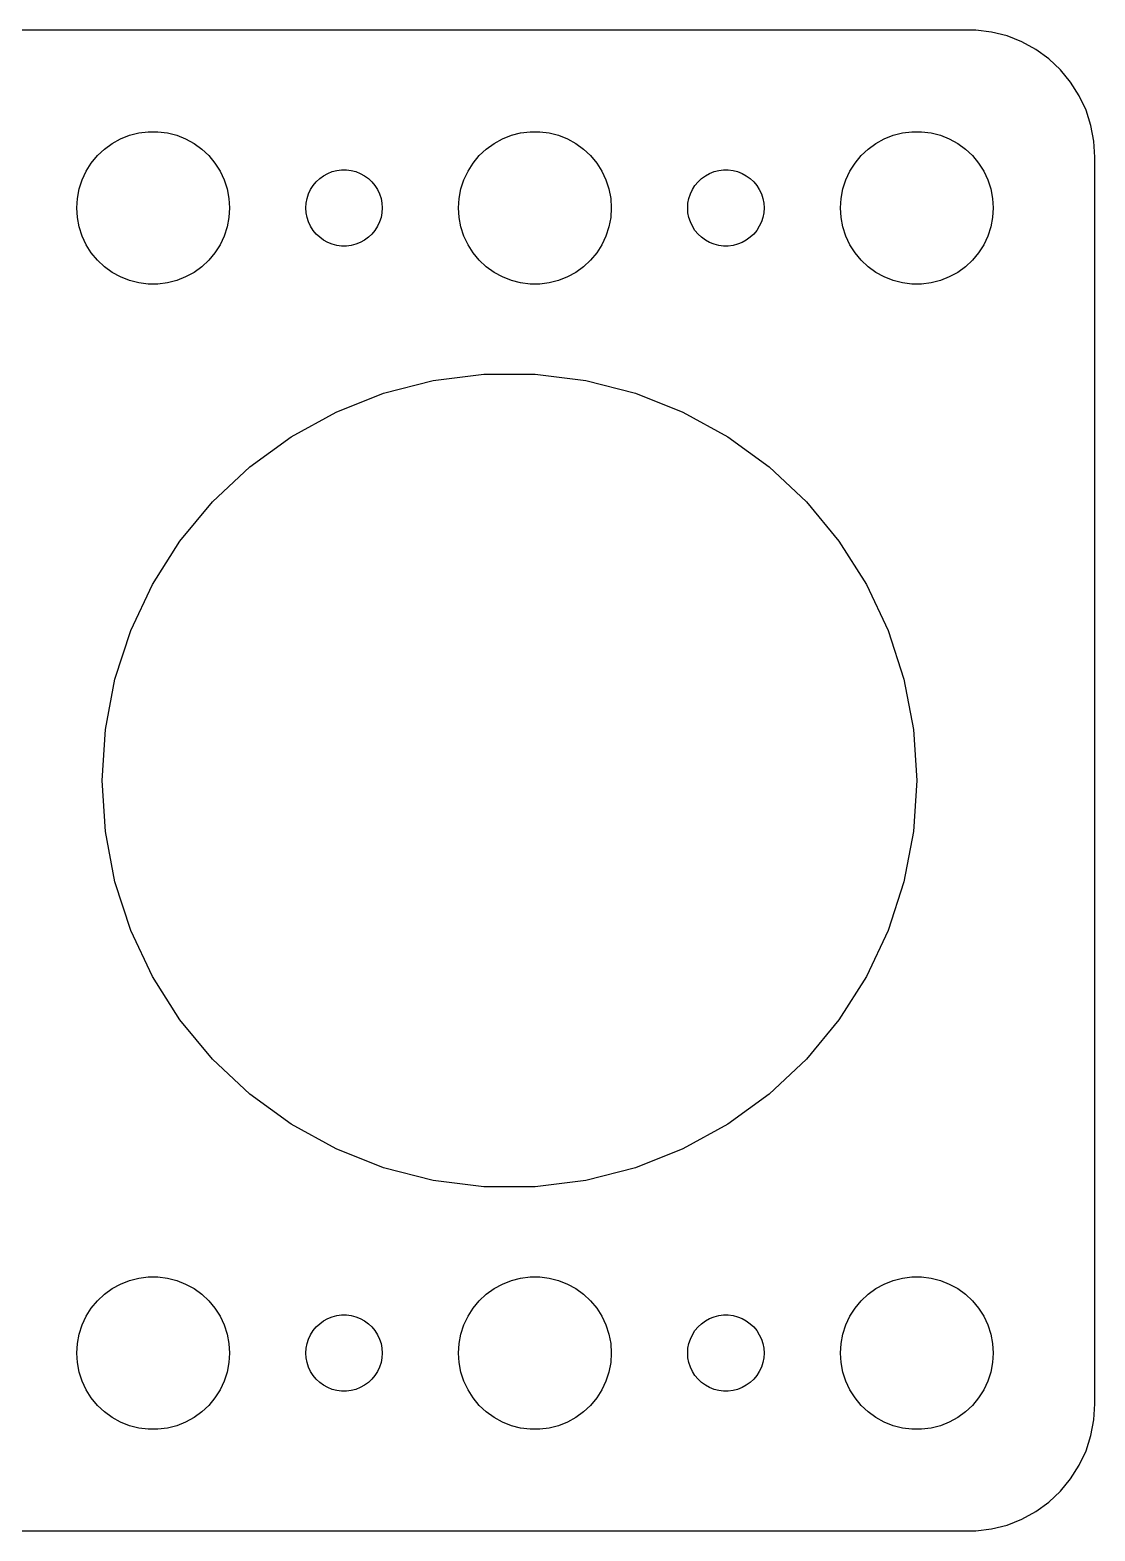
# Model space of a CAD drawing. Header units: metres. Extents: x -97 to 97, y -29 to 29.
# Drawn here: x 55.2 to 97, y -29.5 to 29.5 of the extents above; entities that cross this region are included whole.
import ezdxf

# ---------------------------------------------------------------- set-up
doc = ezdxf.new("R2010")
doc.units = ezdxf.units.M

msp = doc.modelspace()

# ---------------------------------------------------------------- linework, layer by layer
for p, q in [((92.3139, 29.4901), (-92.3139, 29.4901)), ((92.9369, 29.4114), (92.3139, 29.4901)), ((93.5451, 29.2553), (92.9369, 29.4114)), ((94.1289, 29.0241), (93.5451, 29.2553)), ((94.6791, 28.7216), (94.1289, 29.0241)), ((95.1871, 28.3526), (94.6791, 28.7216)), ((95.6448, 27.9227), (95.1871, 28.3526)), ((96.0451, 27.4389), (95.6448, 27.9227)), ((96.3815, 26.9088), (96.0451, 27.4389)), ((96.6489, 26.3406), (96.3815, 26.9088)), ((96.8429, 25.7434), (96.6489, 26.3406)), ((59.0729, 25.3532), (59.4379, 25.4469)), ((59.4379, 25.4469), (59.8116, 25.4941)), ((59.8116, 25.4941), (60.1884, 25.4941)), ((60.1884, 25.4941), (60.5621, 25.4469)), ((60.5621, 25.4469), (60.927, 25.3532)), ((74.073, 25.3532), (74.4379, 25.4469)), ((74.4379, 25.4469), (74.8116, 25.4941)), ((74.8116, 25.4941), (75.1884, 25.4941)), ((75.1884, 25.4941), (75.5621, 25.4469)), ((75.5621, 25.4469), (75.927, 25.3532)), ((89.073, 25.3532), (89.4379, 25.4469)), ((89.4379, 25.4469), (89.8116, 25.4941)), ((89.8116, 25.4941), (90.1884, 25.4941)), ((90.1884, 25.4941), (90.5621, 25.4469)), ((90.5621, 25.4469), (90.927, 25.3532)), ((96.9606, 25.1267), (96.8429, 25.7434)), ((57.8131, 24.5536), (58.0877, 24.8115)), ((58.0877, 24.8115), (58.3925, 25.033)), ((58.3925, 25.033), (58.7227, 25.2145)), ((58.7227, 25.2145), (59.0729, 25.3532)), ((60.927, 25.3532), (61.2773, 25.2145)), ((61.2773, 25.2145), (61.6075, 25.033)), ((61.6075, 25.033), (61.9123, 24.8115)), ((61.9123, 24.8115), (62.1869, 24.5536)), ((72.8131, 24.5536), (73.0877, 24.8115)), ((73.0877, 24.8115), (73.3925, 25.033)), ((73.3925, 25.033), (73.7227, 25.2145)), ((73.7227, 25.2145), (74.073, 25.3532)), ((75.927, 25.3532), (76.2773, 25.2145)), ((76.2773, 25.2145), (76.6075, 25.033)), ((76.6075, 25.033), (76.9123, 24.8115)), ((76.9123, 24.8115), (77.1869, 24.5536)), ((87.8131, 24.5536), (88.0877, 24.8115)), ((88.0877, 24.8115), (88.3925, 25.033)), ((88.3925, 25.033), (88.7227, 25.2145)), ((88.7227, 25.2145), (89.073, 25.3532)), ((90.927, 25.3532), (91.2773, 25.2145)), ((91.2773, 25.2145), (91.6075, 25.033)), ((91.6075, 25.033), (91.9123, 24.8115)), ((91.9123, 24.8115), (92.1869, 24.5536)), ((97, 24.5), (96.9606, 25.1267)), ((57.3711, 23.9453), (57.5729, 24.2634)), ((57.5729, 24.2634), (57.8131, 24.5536)), ((62.1869, 24.5536), (62.427, 24.2634)), ((62.427, 24.2634), (62.6289, 23.9453)), ((72.3711, 23.9453), (72.573, 24.2634)), ((72.573, 24.2634), (72.8131, 24.5536)), ((77.1869, 24.5536), (77.427, 24.2634)), ((77.427, 24.2634), (77.6289, 23.9453)), ((87.3711, 23.9453), (87.573, 24.2634)), ((87.573, 24.2634), (87.8131, 24.5536)), ((92.1869, 24.5536), (92.427, 24.2634)), ((92.427, 24.2634), (92.6289, 23.9453)), ((97, -24.5), (97, 24.5)), ((57.0942, 23.2461), (57.2107, 23.6044)), ((57.2107, 23.6044), (57.3711, 23.9453)), ((62.6289, 23.9453), (62.7893, 23.6044)), ((62.7893, 23.6044), (62.9057, 23.2461)), ((66.4065, 23.5268), (66.5439, 23.6558)), ((66.5439, 23.6558), (66.6963, 23.7665)), ((66.6963, 23.7665), (66.8613, 23.8572)), ((66.8613, 23.8572), (67.0365, 23.9266)), ((67.0365, 23.9266), (67.2189, 23.9734)), ((67.2189, 23.9734), (67.4058, 23.997)), ((67.4058, 23.997), (67.5942, 23.997)), ((67.5942, 23.997), (67.7811, 23.9734)), ((67.7811, 23.9734), (67.9635, 23.9266)), ((67.9635, 23.9266), (68.1387, 23.8572)), ((68.1387, 23.8572), (68.3037, 23.7665)), ((68.3037, 23.7665), (68.4561, 23.6558)), ((68.4561, 23.6558), (68.5934, 23.5268)), ((72.0943, 23.2461), (72.2107, 23.6044)), ((72.2107, 23.6044), (72.3711, 23.9453)), ((77.6289, 23.9453), (77.7893, 23.6044)), ((77.7893, 23.6044), (77.9057, 23.2461)), ((81.4065, 23.5268), (81.5439, 23.6558)), ((81.5439, 23.6558), (81.6963, 23.7665)), ((81.6963, 23.7665), (81.8613, 23.8572)), ((81.8613, 23.8572), (82.0365, 23.9266)), ((82.0365, 23.9266), (82.2189, 23.9734)), ((82.2189, 23.9734), (82.4058, 23.997)), ((82.4058, 23.997), (82.5942, 23.997)), ((82.5942, 23.997), (82.7811, 23.9734)), ((82.7811, 23.9734), (82.9635, 23.9266)), ((82.9635, 23.9266), (83.1387, 23.8572)), ((83.1387, 23.8572), (83.3037, 23.7665)), ((83.3037, 23.7665), (83.4561, 23.6558)), ((83.4561, 23.6558), (83.5934, 23.5268)), ((87.0943, 23.2461), (87.2107, 23.6044)), ((87.2107, 23.6044), (87.3711, 23.9453)), ((92.6289, 23.9453), (92.7893, 23.6044)), ((92.7893, 23.6044), (92.9057, 23.2461)), ((57.0237, 22.876), (57.0942, 23.2461)), ((62.9057, 23.2461), (62.9763, 22.876)), ((66.0471, 22.873), (66.1053, 23.0522)), ((66.1053, 23.0522), (66.1855, 23.2226)), ((66.1855, 23.2226), (66.2865, 23.3817)), ((66.2865, 23.3817), (66.4065, 23.5268)), ((68.5934, 23.5268), (68.7135, 23.3817)), ((68.7135, 23.3817), (68.8145, 23.2226)), ((68.8145, 23.2226), (68.8947, 23.0522)), ((68.8947, 23.0522), (68.9529, 22.873)), ((72.0237, 22.876), (72.0943, 23.2461)), ((77.9057, 23.2461), (77.9763, 22.876)), ((81.0471, 22.873), (81.1053, 23.0522)), ((81.1053, 23.0522), (81.1855, 23.2226)), ((81.1855, 23.2226), (81.2865, 23.3817)), ((81.2865, 23.3817), (81.4065, 23.5268)), ((83.5934, 23.5268), (83.7135, 23.3817)), ((83.7135, 23.3817), (83.8145, 23.2226)), ((83.8145, 23.2226), (83.8947, 23.0522)), ((83.8947, 23.0522), (83.9529, 22.873)), ((87.0237, 22.876), (87.0943, 23.2461)), ((92.9057, 23.2461), (92.9763, 22.876)), ((57, 22.5), (57.0237, 22.876)), ((57.0237, 22.124), (57, 22.5)), ((62.9763, 22.876), (63, 22.5)), ((63, 22.5), (62.9763, 22.124)), ((66, 22.5), (66.0118, 22.688)), ((66.0118, 22.312), (66, 22.5)), ((66.0118, 22.688), (66.0471, 22.873)), ((68.9529, 22.873), (68.9882, 22.688)), ((68.9882, 22.688), (69, 22.5)), ((69, 22.5), (68.9882, 22.312)), ((72, 22.5), (72.0237, 22.876)), ((72.0237, 22.124), (72, 22.5)), ((77.9763, 22.876), (78, 22.5)), ((78, 22.5), (77.9763, 22.124)), ((81, 22.5), (81.0118, 22.688)), ((81.0118, 22.312), (81, 22.5)), ((81.0118, 22.688), (81.0471, 22.873)), ((83.9529, 22.873), (83.9882, 22.688)), ((83.9882, 22.688), (84, 22.5)), ((84, 22.5), (83.9882, 22.312)), ((87, 22.5), (87.0237, 22.876)), ((87.0237, 22.124), (87, 22.5)), ((92.9763, 22.876), (93, 22.5)), ((93, 22.5), (92.9763, 22.124)), ((57.0942, 21.7539), (57.0237, 22.124)), ((62.9763, 22.124), (62.9057, 21.7539)), ((66.0471, 22.127), (66.0118, 22.312)), ((66.1053, 21.9478), (66.0471, 22.127)), ((66.1855, 21.7774), (66.1053, 21.9478)), ((68.8947, 21.9478), (68.8145, 21.7774)), ((68.9529, 22.127), (68.8947, 21.9478)), ((68.9882, 22.312), (68.9529, 22.127)), ((72.0943, 21.7539), (72.0237, 22.124)), ((77.9763, 22.124), (77.9057, 21.7539)), ((81.0471, 22.127), (81.0118, 22.312)), ((81.1053, 21.9478), (81.0471, 22.127)), ((81.1855, 21.7774), (81.1053, 21.9478)), ((83.8947, 21.9478), (83.8145, 21.7774)), ((83.9529, 22.127), (83.8947, 21.9478)), ((83.9882, 22.312), (83.9529, 22.127)), ((87.0943, 21.7539), (87.0237, 22.124)), ((92.9763, 22.124), (92.9057, 21.7539)), ((57.2107, 21.3956), (57.0942, 21.7539)), ((57.3711, 21.0547), (57.2107, 21.3956)), ((62.7893, 21.3956), (62.6289, 21.0547)), ((62.9057, 21.7539), (62.7893, 21.3956)), ((66.2865, 21.6183), (66.1855, 21.7774)), ((66.4065, 21.4732), (66.2865, 21.6183)), ((66.5439, 21.3442), (66.4065, 21.4732)), ((66.6963, 21.2335), (66.5439, 21.3442)), ((66.8613, 21.1427), (66.6963, 21.2335)), ((68.3037, 21.2335), (68.1387, 21.1427)), ((68.4561, 21.3442), (68.3037, 21.2335)), ((68.5934, 21.4732), (68.4561, 21.3442)), ((68.7135, 21.6183), (68.5934, 21.4732)), ((68.8145, 21.7774), (68.7135, 21.6183)), ((72.2107, 21.3956), (72.0943, 21.7539)), ((72.3711, 21.0547), (72.2107, 21.3956)), ((77.7893, 21.3956), (77.6289, 21.0547)), ((77.9057, 21.7539), (77.7893, 21.3956)), ((81.2865, 21.6183), (81.1855, 21.7774)), ((81.4065, 21.4732), (81.2865, 21.6183)), ((81.5439, 21.3442), (81.4065, 21.4732)), ((81.6963, 21.2335), (81.5439, 21.3442)), ((81.8613, 21.1427), (81.6963, 21.2335)), ((83.3037, 21.2335), (83.1387, 21.1427)), ((83.4561, 21.3442), (83.3037, 21.2335)), ((83.5934, 21.4732), (83.4561, 21.3442)), ((83.7135, 21.6183), (83.5934, 21.4732)), ((83.8145, 21.7774), (83.7135, 21.6183)), ((87.2107, 21.3956), (87.0943, 21.7539)), ((87.3711, 21.0547), (87.2107, 21.3956)), ((92.7893, 21.3956), (92.6289, 21.0547)), ((92.9057, 21.7539), (92.7893, 21.3956)), ((57.5729, 20.7366), (57.3711, 21.0547)), ((57.8131, 20.4464), (57.5729, 20.7366)), ((62.427, 20.7366), (62.1869, 20.4464)), ((62.6289, 21.0547), (62.427, 20.7366)), ((67.0365, 21.0734), (66.8613, 21.1427)), ((67.2189, 21.0266), (67.0365, 21.0734)), ((67.4058, 21.003), (67.2189, 21.0266)), ((67.5942, 21.003), (67.4058, 21.003)), ((67.7811, 21.0266), (67.5942, 21.003)), ((67.9635, 21.0734), (67.7811, 21.0266)), ((68.1387, 21.1427), (67.9635, 21.0734)), ((72.573, 20.7366), (72.3711, 21.0547)), ((72.8131, 20.4464), (72.573, 20.7366)), ((77.427, 20.7366), (77.1869, 20.4464)), ((77.6289, 21.0547), (77.427, 20.7366)), ((82.0365, 21.0734), (81.8613, 21.1427)), ((82.2189, 21.0266), (82.0365, 21.0734)), ((82.4058, 21.003), (82.2189, 21.0266)), ((82.5942, 21.003), (82.4058, 21.003)), ((82.7811, 21.0266), (82.5942, 21.003)), ((82.9635, 21.0734), (82.7811, 21.0266)), ((83.1387, 21.1427), (82.9635, 21.0734)), ((87.573, 20.7366), (87.3711, 21.0547)), ((87.8131, 20.4464), (87.573, 20.7366)), ((92.427, 20.7366), (92.1869, 20.4464)), ((92.6289, 21.0547), (92.427, 20.7366)), ((58.0877, 20.1884), (57.8131, 20.4464)), ((58.3925, 19.967), (58.0877, 20.1884)), ((61.9123, 20.1884), (61.6075, 19.967)), ((62.1869, 20.4464), (61.9123, 20.1884)), ((73.0877, 20.1884), (72.8131, 20.4464)), ((73.3925, 19.967), (73.0877, 20.1884)), ((76.9123, 20.1884), (76.6075, 19.967)), ((77.1869, 20.4464), (76.9123, 20.1884)), ((88.0877, 20.1884), (87.8131, 20.4464)), ((88.3925, 19.967), (88.0877, 20.1884)), ((91.9123, 20.1884), (91.6075, 19.967)), ((92.1869, 20.4464), (91.9123, 20.1884)), ((58.7227, 19.7855), (58.3925, 19.967)), ((59.0729, 19.6468), (58.7227, 19.7855)), ((59.4379, 19.5531), (59.0729, 19.6468)), ((59.8116, 19.5059), (59.4379, 19.5531)), ((60.1884, 19.5059), (59.8116, 19.5059)), ((60.5621, 19.5531), (60.1884, 19.5059)), ((60.927, 19.6468), (60.5621, 19.5531)), ((61.2773, 19.7855), (60.927, 19.6468)), ((61.6075, 19.967), (61.2773, 19.7855)), ((73.7227, 19.7855), (73.3925, 19.967)), ((74.073, 19.6468), (73.7227, 19.7855)), ((74.4379, 19.5531), (74.073, 19.6468)), ((74.8116, 19.5059), (74.4379, 19.5531)), ((75.1884, 19.5059), (74.8116, 19.5059)), ((75.5621, 19.5531), (75.1884, 19.5059)), ((75.927, 19.6468), (75.5621, 19.5531)), ((76.2773, 19.7855), (75.927, 19.6468)), ((76.6075, 19.967), (76.2773, 19.7855)), ((88.7227, 19.7855), (88.3925, 19.967)), ((89.073, 19.6468), (88.7227, 19.7855)), ((89.4379, 19.5531), (89.073, 19.6468)), ((89.8116, 19.5059), (89.4379, 19.5531)), ((90.1884, 19.5059), (89.8116, 19.5059)), ((90.5621, 19.5531), (90.1884, 19.5059)), ((90.927, 19.6468), (90.5621, 19.5531)), ((91.2773, 19.7855), (90.927, 19.6468)), ((91.6075, 19.967), (91.2773, 19.7855)), ((71.0019, 15.7166), (72.9953, 15.9684)), ((72.9953, 15.9684), (75.0046, 15.9684)), ((75.0046, 15.9684), (76.9981, 15.7166)), ((69.0557, 15.2169), (71.0019, 15.7166)), ((76.9981, 15.7166), (78.9443, 15.2169)), ((67.1875, 14.4772), (69.0557, 15.2169)), ((78.9443, 15.2169), (80.8125, 14.4772)), ((65.4268, 13.5092), (67.1875, 14.4772)), ((80.8125, 14.4772), (82.5732, 13.5092)), ((63.8012, 12.3282), (65.4268, 13.5092)), ((82.5732, 13.5092), (84.1988, 12.3282)), ((62.3365, 10.9527), (63.8012, 12.3282)), ((84.1988, 12.3282), (85.6635, 10.9527)), ((61.0557, 9.40456), (62.3365, 10.9527)), ((85.6635, 10.9527), (86.9443, 9.40456)), ((59.9791, 7.70805), (61.0557, 9.40456)), ((86.9443, 9.40456), (88.0209, 7.70805)), ((59.1236, 5.88998), (59.9791, 7.70805)), ((88.0209, 7.70805), (88.8764, 5.88998)), ((58.5027, 3.97903), (59.1236, 5.88998)), ((88.8764, 5.88998), (89.4973, 3.97903)), ((58.1262, 2.00533), (58.5027, 3.97903)), ((89.4973, 3.97903), (89.8738, 2.00533)), ((58, 0), (58.1262, 2.00533)), ((89.8738, 2.00533), (90, 0)), ((58.1262, -2.00533), (58, 0)), ((90, 0), (89.8738, -2.00533)), ((58.5027, -3.97903), (58.1262, -2.00533)), ((89.8738, -2.00533), (89.4973, -3.97903)), ((59.1236, -5.88998), (58.5027, -3.97903)), ((89.4973, -3.97903), (88.8764, -5.88998)), ((59.9791, -7.70805), (59.1236, -5.88998)), ((88.8764, -5.88998), (88.0209, -7.70805)), ((61.0557, -9.40456), (59.9791, -7.70805)), ((88.0209, -7.70805), (86.9443, -9.40456)), ((62.3365, -10.9527), (61.0557, -9.40456)), ((86.9443, -9.40456), (85.6635, -10.9527)), ((63.8012, -12.3282), (62.3365, -10.9527)), ((85.6635, -10.9527), (84.1988, -12.3282)), ((65.4268, -13.5092), (63.8012, -12.3282)), ((84.1988, -12.3282), (82.5732, -13.5092)), ((67.1875, -14.4772), (65.4268, -13.5092)), ((82.5732, -13.5092), (80.8125, -14.4772)), ((69.0557, -15.2169), (67.1875, -14.4772)), ((80.8125, -14.4772), (78.9443, -15.2169)), ((71.0019, -15.7166), (69.0557, -15.2169)), ((78.9443, -15.2169), (76.9981, -15.7166)), ((72.9953, -15.9684), (71.0019, -15.7166)), ((76.9981, -15.7166), (75.0046, -15.9684)), ((75.0046, -15.9684), (72.9953, -15.9684)), ((58.0877, -20.1884), (58.3925, -19.967)), ((58.3925, -19.967), (58.7227, -19.7855)), ((58.7227, -19.7855), (59.0729, -19.6468)), ((59.0729, -19.6468), (59.4379, -19.5531)), ((59.4379, -19.5531), (59.8116, -19.5059)), ((59.8116, -19.5059), (60.1884, -19.5059)), ((60.1884, -19.5059), (60.5621, -19.5531)), ((60.5621, -19.5531), (60.927, -19.6468)), ((60.927, -19.6468), (61.2773, -19.7855)), ((61.2773, -19.7855), (61.6075, -19.967)), ((61.6075, -19.967), (61.9123, -20.1884)), ((73.0877, -20.1884), (73.3925, -19.967)), ((73.3925, -19.967), (73.7227, -19.7855)), ((73.7227, -19.7855), (74.073, -19.6468)), ((74.073, -19.6468), (74.4379, -19.5531)), ((74.4379, -19.5531), (74.8116, -19.5059)), ((74.8116, -19.5059), (75.1884, -19.5059)), ((75.1884, -19.5059), (75.5621, -19.5531)), ((75.5621, -19.5531), (75.927, -19.6468)), ((75.927, -19.6468), (76.2773, -19.7855)), ((76.2773, -19.7855), (76.6075, -19.967)), ((76.6075, -19.967), (76.9123, -20.1884)), ((88.0877, -20.1884), (88.3925, -19.967)), ((88.3925, -19.967), (88.7227, -19.7855)), ((88.7227, -19.7855), (89.073, -19.6468)), ((89.073, -19.6468), (89.4379, -19.5531)), ((89.4379, -19.5531), (89.8116, -19.5059)), ((89.8116, -19.5059), (90.1884, -19.5059)), ((90.1884, -19.5059), (90.5621, -19.5531)), ((90.5621, -19.5531), (90.927, -19.6468)), ((90.927, -19.6468), (91.2773, -19.7855)), ((91.2773, -19.7855), (91.6075, -19.967)), ((91.6075, -19.967), (91.9123, -20.1884)), ((57.5729, -20.7366), (57.8131, -20.4464)), ((57.8131, -20.4464), (58.0877, -20.1884)), ((61.9123, -20.1884), (62.1869, -20.4464)), ((62.1869, -20.4464), (62.427, -20.7366)), ((72.573, -20.7366), (72.8131, -20.4464)), ((72.8131, -20.4464), (73.0877, -20.1884)), ((76.9123, -20.1884), (77.1869, -20.4464)), ((77.1869, -20.4464), (77.427, -20.7366)), ((87.573, -20.7366), (87.8131, -20.4464)), ((87.8131, -20.4464), (88.0877, -20.1884)), ((91.9123, -20.1884), (92.1869, -20.4464)), ((92.1869, -20.4464), (92.427, -20.7366)), ((57.2107, -21.3956), (57.3711, -21.0547)), ((57.3711, -21.0547), (57.5729, -20.7366)), ((62.427, -20.7366), (62.6289, -21.0547)), ((62.6289, -21.0547), (62.7893, -21.3956)), ((66.6963, -21.2335), (66.8613, -21.1427)), ((66.8613, -21.1427), (67.0365, -21.0734)), ((67.0365, -21.0734), (67.2189, -21.0266)), ((67.2189, -21.0266), (67.4058, -21.003)), ((67.4058, -21.003), (67.5942, -21.003)), ((67.5942, -21.003), (67.7811, -21.0266)), ((67.7811, -21.0266), (67.9635, -21.0734)), ((67.9635, -21.0734), (68.1387, -21.1427)), ((68.1387, -21.1427), (68.3037, -21.2335)), ((72.2107, -21.3956), (72.3711, -21.0547)), ((72.3711, -21.0547), (72.573, -20.7366)), ((77.427, -20.7366), (77.6289, -21.0547)), ((77.6289, -21.0547), (77.7893, -21.3956)), ((81.6963, -21.2335), (81.8613, -21.1427)), ((81.8613, -21.1427), (82.0365, -21.0734)), ((82.0365, -21.0734), (82.2189, -21.0266)), ((82.2189, -21.0266), (82.4058, -21.003)), ((82.4058, -21.003), (82.5942, -21.003)), ((82.5942, -21.003), (82.7811, -21.0266)), ((82.7811, -21.0266), (82.9635, -21.0734)), ((82.9635, -21.0734), (83.1387, -21.1427)), ((83.1387, -21.1427), (83.3037, -21.2335)), ((87.2107, -21.3956), (87.3711, -21.0547)), ((87.3711, -21.0547), (87.573, -20.7366)), ((92.427, -20.7366), (92.6289, -21.0547)), ((92.6289, -21.0547), (92.7893, -21.3956)), ((57.0237, -22.124), (57.0942, -21.7539)), ((57.0942, -21.7539), (57.2107, -21.3956)), ((62.7893, -21.3956), (62.9057, -21.7539)), ((62.9057, -21.7539), (62.9763, -22.124)), ((66.1053, -21.9478), (66.1855, -21.7774)), ((66.1855, -21.7774), (66.2865, -21.6183)), ((66.2865, -21.6183), (66.4065, -21.4732)), ((66.4065, -21.4732), (66.5439, -21.3442)), ((66.5439, -21.3442), (66.6963, -21.2335)), ((68.3037, -21.2335), (68.4561, -21.3442)), ((68.4561, -21.3442), (68.5934, -21.4732)), ((68.5934, -21.4732), (68.7135, -21.6183)), ((68.7135, -21.6183), (68.8145, -21.7774)), ((68.8145, -21.7774), (68.8947, -21.9478)), ((72.0237, -22.124), (72.0943, -21.7539)), ((72.0943, -21.7539), (72.2107, -21.3956)), ((77.7893, -21.3956), (77.9057, -21.7539)), ((77.9057, -21.7539), (77.9763, -22.124)), ((81.1053, -21.9478), (81.1855, -21.7774)), ((81.1855, -21.7774), (81.2865, -21.6183)), ((81.2865, -21.6183), (81.4065, -21.4732)), ((81.4065, -21.4732), (81.5439, -21.3442)), ((81.5439, -21.3442), (81.6963, -21.2335)), ((83.3037, -21.2335), (83.4561, -21.3442)), ((83.4561, -21.3442), (83.5934, -21.4732)), ((83.5934, -21.4732), (83.7135, -21.6183)), ((83.7135, -21.6183), (83.8145, -21.7774)), ((83.8145, -21.7774), (83.8947, -21.9478)), ((87.0237, -22.124), (87.0943, -21.7539)), ((87.0943, -21.7539), (87.2107, -21.3956)), ((92.7893, -21.3956), (92.9057, -21.7539)), ((92.9057, -21.7539), (92.9763, -22.124)), ((57, -22.5), (57.0237, -22.124)), ((62.9763, -22.124), (63, -22.5)), ((66, -22.5), (66.0118, -22.312)), ((66.0118, -22.312), (66.0471, -22.127)), ((66.0471, -22.127), (66.1053, -21.9478)), ((68.8947, -21.9478), (68.9529, -22.127)), ((68.9529, -22.127), (68.9882, -22.312)), ((68.9882, -22.312), (69, -22.5)), ((72, -22.5), (72.0237, -22.124)), ((77.9763, -22.124), (78, -22.5)), ((81, -22.5), (81.0118, -22.312)), ((81.0118, -22.312), (81.0471, -22.127)), ((81.0471, -22.127), (81.1053, -21.9478)), ((83.8947, -21.9478), (83.9529, -22.127)), ((83.9529, -22.127), (83.9882, -22.312)), ((83.9882, -22.312), (84, -22.5)), ((87, -22.5), (87.0237, -22.124)), ((92.9763, -22.124), (93, -22.5)), ((57.0237, -22.876), (57, -22.5)), ((57.0942, -23.2461), (57.0237, -22.876)), ((62.9763, -22.876), (62.9057, -23.2461)), ((63, -22.5), (62.9763, -22.876)), ((66.0118, -22.688), (66, -22.5)), ((66.0471, -22.873), (66.0118, -22.688)), ((66.1053, -23.0522), (66.0471, -22.873)), ((68.9529, -22.873), (68.8947, -23.0522)), ((68.9882, -22.688), (68.9529, -22.873)), ((69, -22.5), (68.9882, -22.688)), ((72.0237, -22.876), (72, -22.5)), ((72.0943, -23.2461), (72.0237, -22.876)), ((77.9763, -22.876), (77.9057, -23.2461)), ((78, -22.5), (77.9763, -22.876)), ((81.0118, -22.688), (81, -22.5)), ((81.0471, -22.873), (81.0118, -22.688)), ((81.1053, -23.0522), (81.0471, -22.873)), ((83.9529, -22.873), (83.8947, -23.0522)), ((83.9882, -22.688), (83.9529, -22.873)), ((84, -22.5), (83.9882, -22.688)), ((87.0237, -22.876), (87, -22.5)), ((87.0943, -23.2461), (87.0237, -22.876)), ((92.9763, -22.876), (92.9057, -23.2461)), ((93, -22.5), (92.9763, -22.876)), ((57.2107, -23.6044), (57.0942, -23.2461)), ((62.9057, -23.2461), (62.7893, -23.6044)), ((66.1855, -23.2226), (66.1053, -23.0522)), ((66.2865, -23.3817), (66.1855, -23.2226)), ((66.4065, -23.5268), (66.2865, -23.3817)), ((66.5439, -23.6558), (66.4065, -23.5268)), ((68.5934, -23.5268), (68.4561, -23.6558)), ((68.7135, -23.3817), (68.5934, -23.5268)), ((68.8145, -23.2226), (68.7135, -23.3817)), ((68.8947, -23.0522), (68.8145, -23.2226)), ((72.2107, -23.6044), (72.0943, -23.2461)), ((77.9057, -23.2461), (77.7893, -23.6044)), ((81.1855, -23.2226), (81.1053, -23.0522)), ((81.2865, -23.3817), (81.1855, -23.2226)), ((81.4065, -23.5268), (81.2865, -23.3817)), ((81.5439, -23.6558), (81.4065, -23.5268)), ((83.5934, -23.5268), (83.4561, -23.6558)), ((83.7135, -23.3817), (83.5934, -23.5268)), ((83.8145, -23.2226), (83.7135, -23.3817)), ((83.8947, -23.0522), (83.8145, -23.2226)), ((87.2107, -23.6044), (87.0943, -23.2461)), ((92.9057, -23.2461), (92.7893, -23.6044)), ((57.3711, -23.9453), (57.2107, -23.6044)), ((57.5729, -24.2634), (57.3711, -23.9453)), ((62.6289, -23.9453), (62.427, -24.2634)), ((62.7893, -23.6044), (62.6289, -23.9453)), ((66.6963, -23.7665), (66.5439, -23.6558)), ((66.8613, -23.8572), (66.6963, -23.7665)), ((67.0365, -23.9266), (66.8613, -23.8572)), ((67.2189, -23.9734), (67.0365, -23.9266)), ((67.4058, -23.997), (67.2189, -23.9734)), ((67.5942, -23.997), (67.4058, -23.997)), ((67.7811, -23.9734), (67.5942, -23.997)), ((67.9635, -23.9266), (67.7811, -23.9734)), ((68.1387, -23.8572), (67.9635, -23.9266)), ((68.3037, -23.7665), (68.1387, -23.8572)), ((68.4561, -23.6558), (68.3037, -23.7665)), ((72.3711, -23.9453), (72.2107, -23.6044)), ((72.573, -24.2634), (72.3711, -23.9453)), ((77.6289, -23.9453), (77.427, -24.2634)), ((77.7893, -23.6044), (77.6289, -23.9453)), ((81.6963, -23.7665), (81.5439, -23.6558)), ((81.8613, -23.8572), (81.6963, -23.7665)), ((82.0365, -23.9266), (81.8613, -23.8572)), ((82.2189, -23.9734), (82.0365, -23.9266)), ((82.4058, -23.997), (82.2189, -23.9734)), ((82.5942, -23.997), (82.4058, -23.997)), ((82.7811, -23.9734), (82.5942, -23.997)), ((82.9635, -23.9266), (82.7811, -23.9734)), ((83.1387, -23.8572), (82.9635, -23.9266)), ((83.3037, -23.7665), (83.1387, -23.8572)), ((83.4561, -23.6558), (83.3037, -23.7665)), ((87.3711, -23.9453), (87.2107, -23.6044)), ((87.573, -24.2634), (87.3711, -23.9453)), ((92.6289, -23.9453), (92.427, -24.2634)), ((92.7893, -23.6044), (92.6289, -23.9453)), ((57.8131, -24.5536), (57.5729, -24.2634)), ((58.0877, -24.8115), (57.8131, -24.5536)), ((62.1869, -24.5536), (61.9123, -24.8115)), ((62.427, -24.2634), (62.1869, -24.5536)), ((72.8131, -24.5536), (72.573, -24.2634)), ((73.0877, -24.8115), (72.8131, -24.5536)), ((77.1869, -24.5536), (76.9123, -24.8115)), ((77.427, -24.2634), (77.1869, -24.5536)), ((87.8131, -24.5536), (87.573, -24.2634)), ((88.0877, -24.8115), (87.8131, -24.5536)), ((92.1869, -24.5536), (91.9123, -24.8115)), ((92.427, -24.2634), (92.1869, -24.5536)), ((96.9606, -25.1267), (97, -24.5)), ((58.3925, -25.033), (58.0877, -24.8115)), ((58.7227, -25.2145), (58.3925, -25.033)), ((59.0729, -25.3532), (58.7227, -25.2145)), ((59.4379, -25.4469), (59.0729, -25.3532)), ((60.927, -25.3532), (60.5621, -25.4469)), ((61.2773, -25.2145), (60.927, -25.3532)), ((61.6075, -25.033), (61.2773, -25.2145)), ((61.9123, -24.8115), (61.6075, -25.033)), ((73.3925, -25.033), (73.0877, -24.8115)), ((73.7227, -25.2145), (73.3925, -25.033)), ((74.073, -25.3532), (73.7227, -25.2145)), ((74.4379, -25.4469), (74.073, -25.3532)), ((75.927, -25.3532), (75.5621, -25.4469)), ((76.2773, -25.2145), (75.927, -25.3532)), ((76.6075, -25.033), (76.2773, -25.2145)), ((76.9123, -24.8115), (76.6075, -25.033)), ((88.3925, -25.033), (88.0877, -24.8115)), ((88.7227, -25.2145), (88.3925, -25.033)), ((89.073, -25.3532), (88.7227, -25.2145)), ((89.4379, -25.4469), (89.073, -25.3532)), ((90.927, -25.3532), (90.5621, -25.4469)), ((91.2773, -25.2145), (90.927, -25.3532)), ((91.6075, -25.033), (91.2773, -25.2145)), ((91.9123, -24.8115), (91.6075, -25.033)), ((96.8429, -25.7434), (96.9606, -25.1267)), ((59.8116, -25.4941), (59.4379, -25.4469)), ((60.1884, -25.4941), (59.8116, -25.4941)), ((60.5621, -25.4469), (60.1884, -25.4941)), ((74.8116, -25.4941), (74.4379, -25.4469)), ((75.1884, -25.4941), (74.8116, -25.4941)), ((75.5621, -25.4469), (75.1884, -25.4941)), ((89.8116, -25.4941), (89.4379, -25.4469)), ((90.1884, -25.4941), (89.8116, -25.4941)), ((90.5621, -25.4469), (90.1884, -25.4941)), ((96.6489, -26.3406), (96.8429, -25.7434)), ((96.3815, -26.9088), (96.6489, -26.3406)), ((96.0451, -27.4389), (96.3815, -26.9088)), ((95.6448, -27.9227), (96.0451, -27.4389)), ((95.1871, -28.3526), (95.6448, -27.9227)), ((94.1289, -29.0241), (94.6791, -28.7216)), ((94.6791, -28.7216), (95.1871, -28.3526)), ((-92.3139, -29.4901), (92.3139, -29.4901)), ((92.3139, -29.4901), (92.9369, -29.4114)), ((92.9369, -29.4114), (93.5451, -29.2553)), ((93.5451, -29.2553), (94.1289, -29.0241))]:
    msp.add_line(p, q)

doc.saveas('drawing.dxf')
